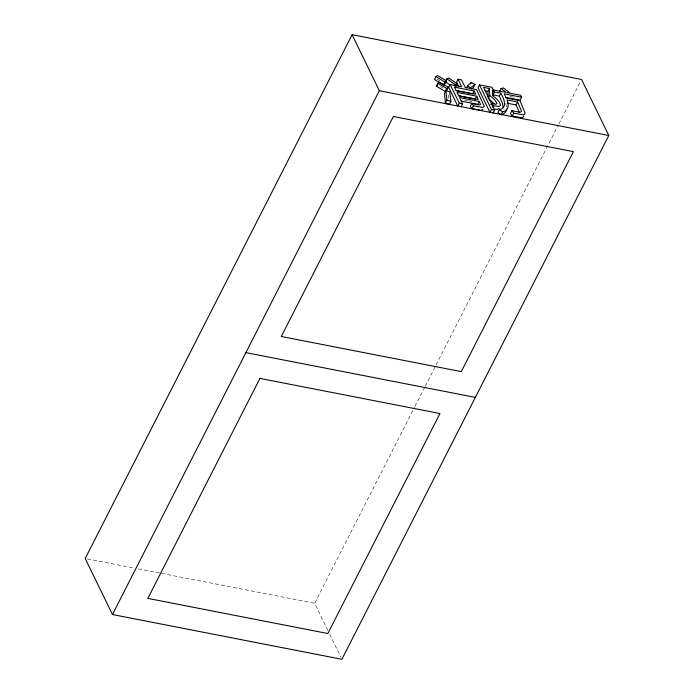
<?xml version="1.0" encoding="UTF-8"?>
<svg xmlns="http://www.w3.org/2000/svg" width="694" height="694" viewBox="0 0 694 694"><rect width="100%" height="100%" fill="white"/><g stroke="black" fill="none" stroke-linecap="round" stroke-linejoin="round"><path stroke-width="0.52" stroke-dasharray="3.47 2.6" d="M327.802 630.326L314.66 603.277L414.431 407.447M414.925 406.484L424.754 387.191M425.249 386.228L435.572 365.972M436.058 365.009L558.444 124.807M558.939 123.844L580.566 81.398M510.064 96.414L515.113 97.403M464.39 100.023L467.487 100.63M468.528 100.83L474.722 102.035M87.34 558.922L134.081 568.039M138.332 568.872L160.635 573.218M161.693 573.426L314.66 603.277M440.464 86.603L443.214 88.121M436.864 79.003L440.508 81.129M329.685 634.186L340.954 657.365M505.683 103.623L506.681 107.24M448.289 94.852L448.792 99.095"/><path stroke-width="1.04" d="M506.724 109.079C506.542 112.124 503.818 114.163 501.042 114.805L497.91 112.532L499.402 109.617C508.121 108.012 503.644 98.071 500.816 93.196L494.51 91.964L493.547 89.986L506.212 92.458L501.094 88.511L499.602 91.426M523.649 116.106L523.042 117.251L521.368 117.676L512.25 116.106L510.42 113.59L511.903 110.676L520.023 112.35L521.463 111.439L521.22 110.346L517.594 102.027L506.898 99.936C509.526 104.317 508.294 111.083 502.525 111.89L501.042 114.805M352.11 34.7L85.215 558.505L112.454 614.528L341.89 659.3L608.785 135.495L581.546 79.472L352.11 34.7L379.34 90.723L112.454 614.528M436.006 76.609L434.513 79.524L443.397 84.954L445.08 83.783L446.563 80.868L437.437 75.559L436.006 76.609L444.889 82.039L446.563 80.868M448.367 87.236L446.771 88.494L445.279 91.408L436.361 86.212L437.845 83.297L439.198 82.161L448.367 87.236L446.875 90.151M438.452 83.618L439.198 82.161M443.397 84.954L444.889 82.039M445.791 81.016L446.901 78.83L448.749 78.075L457.294 83.688L455.811 86.603M445.938 90.454L444.446 93.378L445.392 102.981L449.426 104.404L450.909 101.48L449.773 91.929L445.938 90.454L446.875 100.066L445.392 102.981M450.206 84.521L448.723 87.444L457.788 106.104L459.281 103.189L450.206 84.521L461.727 86.776L458.057 79.22L461.545 79.897L465.223 87.453L476.492 89.656L484.36 106.39L482.764 107.492L473.481 105.792L471.79 103.475L470.306 106.399L471.998 108.706L481.28 110.415L482.877 109.314M454.37 85.978L455.108 84.512L457.294 83.688M458.057 79.22L456.565 82.135L458.864 86.854M466.368 88.025L467.478 85.839L471.287 82.473L475.026 84.538L473.542 87.453L471.347 89.04M470.541 83.931L471.287 82.473M461.111 106.755L462.603 103.831L459.575 97.611L479.216 101.445L480.595 104.594L478.47 104.924L471.79 103.475M474.141 91.009L475.737 94.289L456.097 90.463L454.501 87.175L474.141 91.009L472.657 93.924L456.114 90.697M479.493 84.876L478.01 87.791L489.99 112.437L491.473 109.513L479.493 84.876L491.942 87.305L492.835 89.144L492.853 95.746C495.932 98.348 500.053 101.081 500.53 105.462L498.873 106.52L493.642 105.757L491.63 103.337L490.884 104.794M475.182 99.129L476.674 96.214L457.034 92.38L458.639 95.694L478.279 99.52L476.674 96.214M471.998 108.706L473.481 105.792M479.216 101.445L477.724 104.36L461.189 101.133M488.168 97.368L487.917 91.417L489.4 88.502L483.553 87.357L494.631 110.129L493.139 113.053M489.4 88.502L489.695 95.442L488.212 98.366L494.197 103.779M492.436 92.172L493.547 89.986M503.219 107.622L502.421 103.293L499.333 96.11L493.026 94.878L494.51 91.964M492.905 107.223L493.642 105.757M499.333 96.11L500.816 93.196M519.338 112.341L516.11 104.941L517.594 102.027M501.094 88.511L503.28 87.921L509.144 92.302L507.514 92.71L520.63 95.269L521.593 97.247L520.11 100.162L505.805 97.377M512.25 116.106L513.734 113.183L511.903 110.676M499.047 108.377L497.39 109.444L494.475 109.192M436.361 86.212L437.714 85.076M475.026 84.538L470.636 87.713L467.478 85.839M521.593 97.247L504.226 93.855L506.126 97.993L520.04 100.717L525.132 113.183L524.534 114.328L522.86 114.762L513.734 113.183M484.993 90.845L487.917 91.417M507.357 103.233L516.11 104.941M458.647 95.902L474.149 98.93M459.281 103.189L462.603 103.831M491.473 109.513L494.631 110.129M379.34 90.723L608.785 135.495M245.902 352.63L475.338 397.393M491.63 103.337L495.603 104.308L497.034 103.58L494.692 99.684L489.695 95.442M446.875 100.066L450.909 101.48M437.845 83.297L446.771 88.494M446.901 78.83L455.108 84.512M445.418 81.745L450.345 85.162M499.402 109.617L502.525 111.89M492.384 93.56L493.026 94.878M259.929 378.404L147.839 598.401L327.854 633.527L439.953 413.529L259.929 378.404M393.377 116.497L281.287 336.495L461.302 371.62L573.4 151.622L393.377 116.497"/></g></svg>
